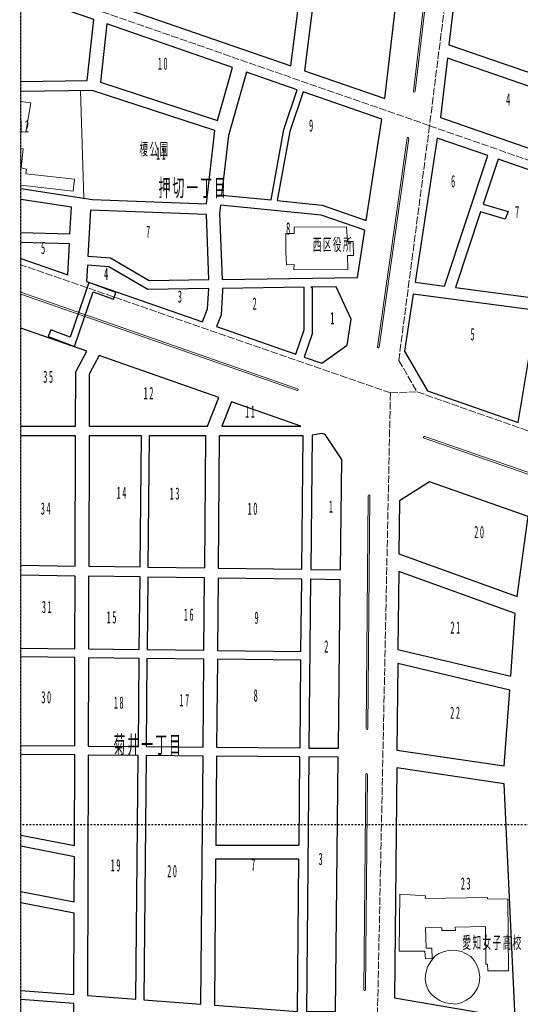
# Model space of a CAD drawing. Units: millimetres, scale not verified. Extents: x -69 to 81, y -68 to 83.
# Drawn here: x -69.4 to -39.9, y -27.2 to 30.9 of the extents above; entities that cross this region are included whole.
import ezdxf
from ezdxf.enums import TextEntityAlignment as Align

# ---------------------------------------------------------------- set-up
doc = ezdxf.new("R2010")
doc.units = ezdxf.units.MM
doc.header["$LTSCALE"] = 0.25
doc.linetypes.add('USER1', pattern=[0.70556, 0.35278, -0.35278])
doc.linetypes.add('USER3', pattern=[2.11668, 1.7639, -0.35278])
for name, color, linetype in [('0-0_01 グリッド', 7, 'USER1'), ('0-4_05 町名', 7, 'Continuous'), ('0-6_07 街区符号', 7, 'Continuous'), ('1-4_21 デッキ・歩道橋', 7, 'Continuous'), ('1-9_26 道路', 7, 'Continuous')]:
    doc.layers.add(name, color=color, linetype=linetype)
for name, color, linetype, lineweight in [('0-2_03 施設名・公園名', 7, 'Continuous', 18), ('0-C_13 町界', 30, 'USER3', 18), ('0-D_14 公・官庁施設', 7, 'Continuous', 18), ('0-F_16 学校', 1, 'Continuous', 18), ('1-8_25 分離帯等', 7, 'Continuous', 18), ('1-D_30 公園・緑地', 3, 'Continuous', 18)]:
    doc.layers.add(name, color=color, linetype=linetype, lineweight=lineweight)
doc.styles.add('ＭＳ ゴシック', font='')
doc.styles.get('ＭＳ ゴシック').set_extended_font_data('MS Gothic')

msp = doc.modelspace()

# ---------------------------------------------------------------- linework, layer by layer
at = {"layer": '0-0_01 グリッド'}
for p, q in [((-69.3313, -66.6146), (-69.3313, 83.4748)), ((80.6683, -16.606), (-69.3363, -16.606))]:
    msp.add_line(p, q, dxfattribs=at)
at = {"layer": '0-2_03 施設名・公園名'}
msp.add_lwpolyline([(-69.3363, -66.6146), (80.6683, -66.6146), (80.6683, 83.4748), (-69.3363, 83.4748)], close=True, dxfattribs=at)
at = {"layer": '0-C_13 町界'}
for p, q in [((-45.2259, 24.6319), (-69.3363, 33.0213)), ((-45.2259, 24.6319), (-7.3918, 11.4073)), ((-47.5343, 8.8676), (-69.3363, 16.4323)), ((-47.5343, 8.8676), (-48.5699, -40.9509))]:
    msp.add_line(p, q, dxfattribs=at)
for points in [[(-40.0598, 67.0392), (-42.9093, 42.9625), (-45.2259, 24.6319), (-47.0397, 10.7917), (-45.9645, 8.9349)], [(-47.5343, 8.8676), (-45.9645, 8.9349), (-8.3357, -4.2771)]]:
    msp.add_lwpolyline(points, dxfattribs=at)
at = {"layer": '0-D_14 公・官庁施設'}
msp.add_lwpolyline([(-53.7029, 17.1699), (-53.6609, 16.4299), (-53.2107, 16.4415), (-53.2299, 16.1214), (-50.0401, 16.1504), (-50.0622, 16.9801), (-49.7023, 16.9713), (-49.7347, 17.7911), (-50.0746, 17.7908), (-50.1172, 18.67), (-53.2067, 18.6515), (-53.206, 18.2813), (-53.706, 18.28)], close=True, dxfattribs=at)
at = {"layer": '0-F_16 学校'}
for points in [[(-69.3363, 24.2867), (-69.035, 24.2481), (-68.7498, 25.9789), (-69.3363, 26.0494)], [(-69.3363, 21.1218), (-66.2452, 20.7661), (-66.1672, 21.486), (-69.0381, 21.7981), (-69.0089, 22.068), (-69.319, 22.1373), (-69.1923, 23.2678), (-69.3363, 23.2943)]]:
    msp.add_lwpolyline(points, dxfattribs=at)
for points in [[(-45.4538, -22.6661), (-45.4203, -23.8865), (-45.0902, -23.8852), (-45.0785, -24.4951), (-45.4587, -24.5063), (-45.5, -24.0464), (-47.0258, -24.0526), (-46.9751, -20.7026), (-45.4689, -20.7966), (-45.4786, -20.9563), (-41.8086, -20.896), (-41.8086, -20.9761), (-40.5984, -20.9828), (-40.5665, -25.2124), (-41.7869, -25.2064), (-41.8076, -24.816), (-41.8976, -24.8264), (-41.9238, -22.6063), (-43.7039, -22.6413), (-43.7033, -22.8413), (-44.5033, -22.8335), (-44.5039, -22.6739)], [(-43.6598, -24.0116), (-43.3199, -24.0702), (-43.0994, -24.1899), (-42.7989, -24.3789), (-42.5884, -24.6083), (-42.4278, -24.8877), (-42.3165, -25.1874), (-42.2655, -25.5876), (-42.2946, -25.9474), (-42.3936, -26.2377), (-42.5827, -26.5582), (-42.8022, -26.7791), (-43.0617, -26.9394), (-43.3614, -27.1003), (-43.6711, -27.1713), (-43.9811, -27.1422), (-44.2815, -27.1029), (-44.5916, -26.9837), (-44.8521, -26.8146), (-45.1127, -26.6154), (-45.2834, -26.3658), (-45.4243, -26.0459), (-45.4752, -25.7064), (-45.4462, -25.3462), (-45.3372, -24.9755), (-45.1582, -24.6557), (-44.9388, -24.3749), (-44.6696, -24.1939), (-44.3698, -24.0836), (-44.0301, -23.9923)]]:
    msp.add_lwpolyline(points, close=True, dxfattribs=at)
at = {"layer": '1-4_21 デッキ・歩道橋'}
msp.add_lwpolyline([(-65.325, 15.3842), (-66.4233, 12.1542), (-67.5755, 12.5929), (-67.7264, 12.1976), (-66.164, 11.6025), (-65.0644, 14.8355), (-63.8791, 14.3946), (-63.7313, 14.7914)], close=True, dxfattribs=at)
at = {"layer": '1-8_25 分離帯等'}
for p, q in [((-44.3673, 42.058), (-46.1695, 26.6718)), ((-46.0644, 26.6595), (-44.2623, 42.0456)), ((-46.5514, 23.8931), (-48.2997, 11.5809)), ((-48.1949, 11.5661), (-46.4466, 23.8781)), ((-45.5462, 6.1964), (-13.7078, -4.828)), ((-13.6732, -4.7281), (-45.5115, 6.2963)), ((-48.845, 2.8073), (-48.967, -10.9219)), ((-48.8611, -10.9229), (-48.7391, 2.8062)), ((-48.9909, -13.6265), (-49.1039, -26.3281)), ((-48.998, -26.3291), (-48.8852, -13.6275))]:
    msp.add_line(p, q, dxfattribs=at)
msp.add_lwpolyline([(-53.008, 9.1185), (-69.3363, 14.8087), (-69.3363, 14.6967), (-53.0428, 9.0186)], dxfattribs=at)
for centre, radius, start, end in [((-46.1146, 26.6674), 0.0551, 175.47365, 261.16687), ((-46.1188, 26.6679), 0.0551, 265.59879, 351.22665), ((-46.4974, 23.8833), 0.0549, 83.87204, 169.73502), ((-46.5012, 23.8838), 0.0549, 354.05272, 79.84642), ((-48.2451, 11.5752), 0.0549, 173.99765, 259.89934), ((-48.249, 11.5757), 0.0549, 263.99827, 349.89995), ((-53.0267, 9.0711), 0.0549, 252.87303, 338.7239), ((-53.0279, 9.0674), 0.0549, 342.8256, 68.76995), ((-45.5262, 6.2477), 0.0551, 163.12179, 248.71211), ((-45.5277, 6.2438), 0.0549, 72.88067, 158.71626), ((-48.7902, 2.8048), 0.0549, 91.46179, 177.41904), ((-48.7941, 2.8046), 0.055, 1.64424, 87.42444), ((-48.912, -10.9203), 0.055, 181.64371, 267.4239), ((-48.9159, -10.9204), 0.0549, 271.46125, 357.4185), ((-48.9362, -13.6289), 0.0548, 91.43967, 177.44116), ((-48.94, -13.6288), 0.0548, 1.40356, 87.47726), ((-49.0489, -26.3265), 0.055, 181.64424, 267.42444), ((-49.0528, -26.3267), 0.0549, 271.46179, 357.41904)]:
    msp.add_arc(centre, radius, start, end, dxfattribs=at)
at = {"layer": '1-9_26 道路'}
for points in [[(-47.8623, 26.2385), (-46.5521, 37.5354), (-51.2965, 38.1614), (-52.5925, 27.8732)], [(-53.4097, 28.1557), (-52.8075, 32.9364), (-63.8407, 34.575), (-64.1323, 31.8608)], [(-35.6481, 30.5256), (-43.6607, 33.0406), (-44.0834, 29.3944), (-36.4787, 26.7787)], [(-64.6344, 27.1894), (-57.7275, 24.9404), (-56.8436, 28.0684), (-64.2643, 30.6328)], [(-44.1748, 28.6079), (-44.5587, 25.2966), (-44.5878, 25.1072), (-37.4001, 22.6236), (-36.6471, 26.0189)], [(-56.0296, 27.7871), (-57.0824, 24.0619), (-57.4889, 20.5396), (-54.5767, 20.2482), (-53.8192, 24.4145), (-53.0282, 26.75)], [(-48.9544, 19.0381), (-48.0335, 25.0241), (-52.6723, 26.6271), (-53.4664, 24.2822), (-54.2065, 20.2113), (-51.5554, 19.9462)], [(-44.774, 23.8976), (-46.0822, 15.3947), (-44.3487, 15.1666), (-41.7829, 22.8644)], [(-40.5899, 19.5638), (-40.7663, 19.1228), (-42.2128, 19.5462), (-43.701, 15.0817), (-38.7882, 14.4364), (-37.6335, 21.4304), (-41.1766, 22.6547), (-42.0633, 19.9949)], [(-49.4725, 15.671), (-49.0434, 18.4603), (-51.6143, 19.3581), (-57.5567, 19.9522), (-57.6116, 19.4758), (-57.4611, 15.5645)], [(-64.0498, 16.8299), (-61.7567, 15.507), (-58.2411, 15.5538), (-58.3888, 19.4), (-65.2352, 19.6504), (-65.375, 16.9405)], [(-65.4029, 16.4063), (-65.4529, 15.4398), (-58.6173, 13.0651), (-58.3171, 13.8313), (-58.2425, 15.0259), (-61.8449, 14.9778), (-64.138, 16.3007)], [(-57.7968, 12.78), (-53.1201, 11.1555), (-52.6137, 12.5966), (-52.6137, 15.1012), (-57.441, 15.0366), (-57.4352, 14.8896), (-57.5234, 13.4785)], [(-50.0848, 11.6907), (-49.8487, 13.2249), (-50.7262, 15.1263), (-52.2237, 15.1061), (-52.1435, 15.0662), (-52.1435, 12.3614), (-52.6274, 10.9842), (-51.5753, 10.6187)], [(-46.1903, 14.6915), (-46.7083, 11.3239), (-45.3476, 8.9868), (-39.9934, 7.134), (-38.9037, 13.7345)], [(-64.7056, 11.0731), (-65.3018, 9.9802), (-65.3105, 6.9014), (-58.3281, 6.9014), (-57.6465, 8.6056)], [(-52.9181, 6.9014), (-52.8139, 6.9159), (-56.9035, 8.3456), (-57.4813, 6.9014)], [(-50.4812, -1.5596), (-50.4067, 4.9375), (-51.3853, 6.4167), (-51.5718, 6.4818), (-52.1549, 6.3833), (-52.2326, -1.5353)], [(-62.2993, -1.3937), (-62.2248, 6.3409), (-65.312, 6.3409), (-65.3343, -1.3513)], [(-58.4903, -1.4473), (-58.4229, 6.3409), (-61.7667, 6.3409), (-61.8414, -1.3999)], [(-57.6276, 6.3409), (-57.6951, -1.4585), (-52.7618, -1.5277), (-52.6845, 6.3409)], [(-47.0038, 2.5089), (-47.0351, -0.6203), (-40.0561, -3.1395), (-39.4009, 1.5798), (-45.2245, 3.6339)], [(-47.0457, -1.6576), (-47.092, -6.2534), (-40.4367, -7.8351), (-40.1728, -4.1384)], [(-65.336, -1.9403), (-65.3484, -6.2246), (-62.3466, -6.2598), (-62.305, -1.9827)], [(-61.8472, -1.989), (-61.8883, -6.2653), (-58.5324, -6.3044), (-58.4952, -2.0362)], [(-57.7004, -2.0474), (-57.7371, -6.314), (-52.8097, -6.3726), (-52.7677, -2.1163)], [(-50.6015, -12.0887), (-50.4879, -2.1484), (-52.2386, -2.1239), (-52.3367, -12.0729)], [(-65.3499, -6.7488), (-65.3648, -11.9559), (-62.4016, -11.9825), (-62.3514, -6.784)], [(-61.8935, -6.7896), (-61.9439, -11.9864), (-58.5815, -12.0171), (-58.5368, -6.8289)], [(-57.7417, -6.8384), (-57.7862, -12.024), (-52.8656, -12.0684), (-52.8147, -6.8963)], [(-47.1003, -7.0868), (-47.1521, -12.194), (-40.8146, -13.1259), (-40.4954, -8.6565)], [(-65.3664, -12.4854), (-65.407, -26.6716), (-62.5456, -26.8879), (-62.4067, -12.5121)], [(-61.9487, -12.5166), (-62.0878, -26.922), (-58.7123, -27.1775), (-58.586, -12.5466)], [(-57.7909, -12.5537), (-57.8362, -17.8016), (-52.922, -17.8016), (-52.8707, -12.5979)], [(-50.7798, -27.6204), (-50.6081, -12.6183), (-52.3418, -12.6026), (-52.4895, -27.6204)], [(-47.1625, -13.2508), (-47.2992, -26.8152), (-40.1716, -28.03), (-40.8309, -14.182)], [(-57.8433, -18.6248), (-57.9177, -27.2374), (-53.0185, -27.6074), (-52.93, -18.6248)]]:
    msp.add_lwpolyline(points, close=True, dxfattribs=at)
for points in [[(-69.3363, 27.2281), (-65.4175, 27.2893), (-65.0295, 30.8974), (-69.3363, 32.3857)], [(-69.3363, 20.92), (-65.1081, 20.2695), (-58.3828, 20.0235), (-57.8841, 24.3463), (-65.1374, 26.7078), (-69.3363, 26.6426)], [(-69.3363, 18.3254), (-66.4381, 18.2529), (-66.3571, 19.817), (-69.3363, 20.2754)], [(-69.3363, 16.7891), (-66.5637, 15.8257), (-66.4684, 17.6712), (-69.3363, 17.7432)], [(-69.3363, 6.9014), (-66.105, 6.9014), (-66.0959, 10.1126), (-65.4334, 11.3275), (-69.3307, 12.6899), (-69.3363, 12.6768)], [(-69.3363, -1.2954), (-66.1289, -1.3407), (-66.1066, 6.3409), (-69.3363, 6.3409)], [(-69.3363, -6.1778), (-66.1428, -6.2148), (-66.1305, -1.9289), (-69.3363, -1.8843)], [(-69.3363, -11.9199), (-66.1591, -11.9487), (-66.1443, -6.7395), (-69.3363, -6.7018)], [(-69.3363, -17.2044), (-66.1761, -17.8228), (-66.1606, -12.478), (-69.3363, -12.4491)], [(-69.3363, -20.5417), (-66.1856, -21.1453), (-66.178, -18.4894), (-69.3363, -17.8715)], [(-69.3363, -26.3746), (-66.2013, -26.6116), (-66.1875, -21.8119), (-69.3363, -21.2087)], [(-69.3363, -37.2822), (-66.6378, -37.6827), (-66.2282, -35.9419), (-66.2028, -27.1405), (-69.3363, -26.9038)]]:
    msp.add_lwpolyline(points, dxfattribs=at)
at = {"layer": '1-D_30 公園・緑地'}
msp.add_lwpolyline([(-65.8251, 26.6971), (-65.6135, 20.3472), (-65.1081, 20.2695), (-58.3828, 20.0235), (-57.8841, 24.3463), (-65.1374, 26.7078)], close=True, dxfattribs=at)
msp.add_lwpolyline([(-69.3363, -20.5417), (-66.1856, -21.1453), (-66.178, -18.4894), (-69.3363, -17.8715)], dxfattribs=at)

# ---------------------------------------------------------------- texts
at = {"layer": '0-2_03 施設名・公園名', "char_height": 0.7244, "attachment_point": 7, "style": 'ＭＳ ゴシック'}
for s, insert in [('\\T1.17;\\W0.5;榎公園', (-62.338, 22.805)), ('\\T1.17;\\W0.5;西区役所', (-52.1101, 17.1791)), ('\\T1.17;\\W0.5;愛知女子高校', (-43.284, -23.9908))]:
    msp.add_mtext(s, dxfattribs=dict(at, insert=insert))
at = {"layer": '0-4_05 町名', "char_height": 1.028, "attachment_point": 7, "style": 'ＭＳ ゴシック'}
for s, insert in [('\\T1.17;\\W0.5;押切一丁目', (-61.2126, 20.3415)), ('\\T1.17;\\W0.5;菊井一丁目', (-63.8744, -12.5139))]:
    msp.add_mtext(s, dxfattribs=dict(at, insert=insert))
at = {"layer": '0-6_07 街区符号', "style": 'ＭＳ ゴシック', "width": 0.5}
for s, p in [('4', (-40.7101, 25.5988)), ('9', (-52.3356, 24.0662)), ('6', (-43.9568, 20.7796)), ('7', (-40.1813, 18.9602)), ('7', (-61.9485, 17.7889)), ('8', (-53.6889, 17.9925)), ('5', (-68.1456, 16.8418)), ('4', (-64.4314, 15.3122)), ('3', (-60.0775, 13.9744)), ('2', (-55.6664, 13.5572)), ('1', (-51.0802, 12.7028)), ('5', (-42.8113, 11.753)), ('1', (-51.1629, 1.5896)), ('9', (-55.5517, -4.968)), ('2', (-51.4401, -6.6615)), ('8', (-55.6056, -9.5478)), ('3', (-51.7748, -19.1926)), ('7', (-55.7439, -19.5338))]:
    msp.add_text(s, height=0.7244, dxfattribs=at).set_placement(p, align=Align.BOTTOM_LEFT)
at = {"layer": '0-6_07 街区符号', "char_height": 0.7244, "attachment_point": 7, "style": 'ＭＳ ゴシック'}
for s, insert in [('\\T1.37;\\W0.45;10', (-61.2564, 27.9213)), ('\\T1.37;\\W0.45;12', (-69.4331, 24.2295)), ('\\T1.37;\\W0.45;11', (-61.3625, 22.626)), ('\\T1.37;\\W0.45;35', (-68.0149, 9.4522)), ('\\T1.37;\\W0.45;12', (-62.0924, 8.4988)), ('\\T1.37;\\W0.45;11', (-56.1091, 7.4056)), ('\\T1.37;\\W0.45;14', (-63.6859, 2.6243)), ('\\T1.37;\\W0.45;13', (-60.5557, 2.5632)), ('\\T1.37;\\W0.45;34', (-68.1625, 1.6754)), ('\\T1.37;\\W0.45;10', (-55.9587, 1.6695)), ('\\T1.37;\\W0.45;20', (-42.5891, 0.2935)), ('\\T1.37;\\W0.45;31', (-68.0972, -4.1276)), ('\\T1.37;\\W0.45;15', (-64.275, -4.7326)), ('\\T1.37;\\W0.45;16', (-59.7258, -4.5744)), ('\\T1.37;\\W0.45;21', (-43.9935, -5.3306)), ('\\T1.37;\\W0.45;30', (-68.1274, -9.4489)), ('\\T1.37;\\W0.45;18', (-63.8513, -9.7662)), ('\\T1.37;\\W0.45;17', (-59.9817, -9.6053)), ('\\T1.37;\\W0.45;22', (-44.0095, -10.3509)), ('\\T1.37;\\W0.45;19', (-64.0368, -19.3598)), ('\\T1.37;\\W0.45;20', (-60.7035, -19.7074)), ('\\T1.37;\\W0.45;23', (-43.3814, -20.439))]:
    msp.add_mtext(s, dxfattribs=dict(at, insert=insert))

doc.saveas('drawing.dxf')
